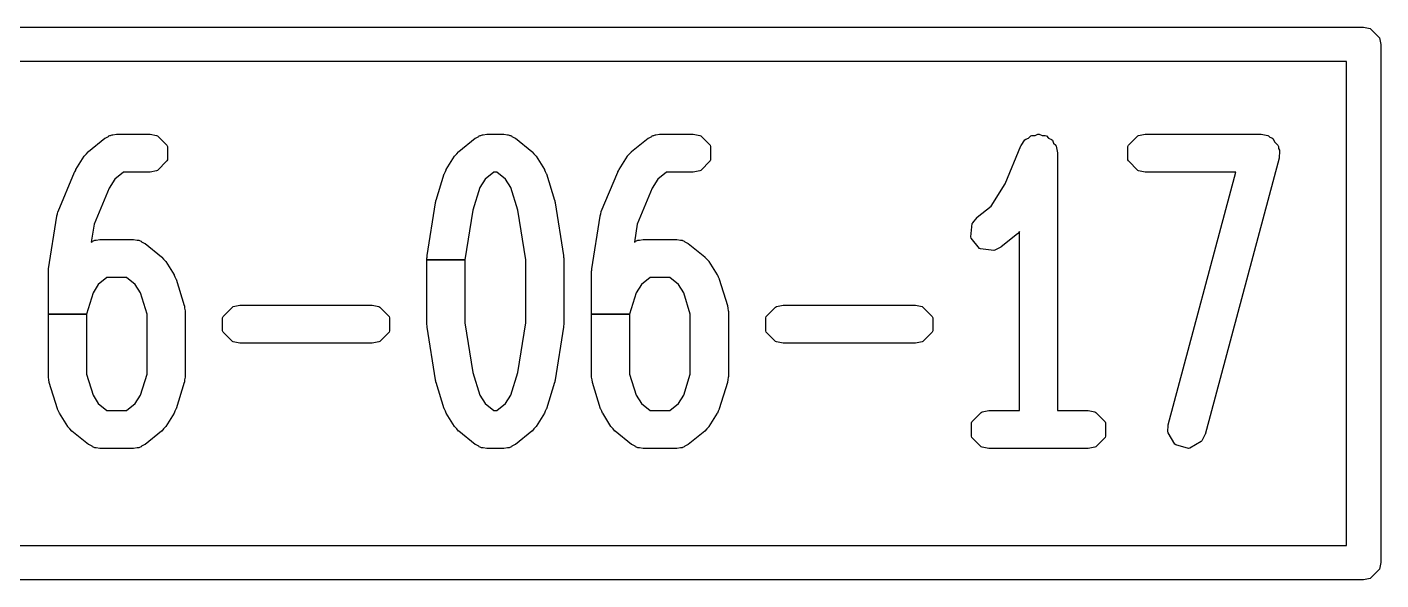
# Model space of a CAD drawing. Header units: millimetres. Extents: x 0 to 98, y 0 to 67.8.
# Drawn here: x 7.133 to 11.05, y 50.95 to 52.55 of the extents above; entities that cross this region are included whole.
import ezdxf

# ---------------------------------------------------------------- set-up
doc = ezdxf.new("R2010")
doc.units = ezdxf.units.MM
doc.layers.add('Edge.Cuts', color=254, linetype='CONTINUOUS', true_color=0xd0d2cd)

msp = doc.modelspace()

# ---------------------------------------------------------------- linework, layer by layer
at = {"layer": 'Edge.Cuts', "linetype": 'CONTINUOUS'}
for p, q in [((3.5, 52.55), (11, 52.55)), ((11, 52.55), (11.019134, 52.546194)), ((11.019134, 52.546194), (11.046194, 52.519134)), ((11.046194, 52.519134), (11.05, 52.5)), ((11.05, 52.5), (11.05, 51)), ((10.95, 52.45), (3.55, 52.45)), ((10.95, 51.05), (10.95, 52.45)), ((7.310879, 52.189958), (7.358498, 52.228053)), ((7.358498, 52.228053), (7.359319, 52.228588)), ((7.359319, 52.228588), (7.368914, 52.233564)), ((7.368914, 52.233564), (7.370187, 52.234836)), ((7.370187, 52.234836), (7.372746, 52.236203)), ((7.372746, 52.236203), (7.37479, 52.23661)), ((7.37479, 52.23661), (7.376639, 52.237568)), ((7.376639, 52.237568), (7.379491, 52.238099)), ((7.379491, 52.238099), (7.381278, 52.237901)), ((7.381278, 52.237901), (7.391881, 52.240009)), ((7.391881, 52.240009), (7.392856, 52.240105)), ((7.392856, 52.240105), (7.488094, 52.240105)), ((7.488094, 52.240105), (7.489069, 52.240009)), ((7.489069, 52.240009), (7.508203, 52.236203)), ((7.508203, 52.236203), (7.510764, 52.234835)), ((7.510764, 52.234835), (7.537824, 52.207775)), ((8.382307, 52.189958), (8.429926, 52.228053)), ((8.429926, 52.228053), (8.430747, 52.228588)), ((8.430747, 52.228588), (8.440342, 52.233564)), ((8.440342, 52.233564), (8.441615, 52.234836)), ((8.441615, 52.234836), (8.444174, 52.236203)), ((8.444174, 52.236203), (8.446218, 52.23661)), ((8.446218, 52.23661), (8.448067, 52.237568)), ((8.448067, 52.237568), (8.450919, 52.238099)), ((8.450919, 52.238099), (8.452706, 52.237901)), ((8.452706, 52.237901), (8.463309, 52.240009)), ((8.463309, 52.240009), (8.464284, 52.240105)), ((8.464284, 52.240105), (8.511903, 52.240105)), ((8.511903, 52.240105), (8.512878, 52.240009)), ((8.512878, 52.240009), (8.52348, 52.237901)), ((8.52348, 52.237901), (8.525269, 52.238099)), ((8.525269, 52.238099), (8.528121, 52.237568)), ((8.528121, 52.237568), (8.52997, 52.23661)), ((8.52997, 52.23661), (8.532012, 52.236203)), ((8.532012, 52.236203), (8.534573, 52.234835)), ((8.534573, 52.234835), (8.535844, 52.233564)), ((8.535844, 52.233564), (8.54544, 52.228588)), ((8.54544, 52.228588), (8.546262, 52.228053)), ((8.546262, 52.228053), (8.593881, 52.189957)), ((8.882307, 52.189958), (8.929926, 52.228053)), ((8.929926, 52.228053), (8.930747, 52.228588)), ((8.930747, 52.228588), (8.940342, 52.233564)), ((8.940342, 52.233564), (8.941615, 52.234836)), ((8.941615, 52.234836), (8.944174, 52.236203)), ((8.944174, 52.236203), (8.946218, 52.23661)), ((8.946218, 52.23661), (8.948067, 52.237568)), ((8.948067, 52.237568), (8.950919, 52.238099)), ((8.950919, 52.238099), (8.952706, 52.237901)), ((8.952706, 52.237901), (8.963309, 52.240009)), ((8.963309, 52.240009), (8.964284, 52.240105)), ((8.964284, 52.240105), (9.059522, 52.240105)), ((9.059522, 52.240105), (9.060497, 52.240009)), ((9.060497, 52.240009), (9.079631, 52.236203)), ((9.079631, 52.236203), (9.082192, 52.234835)), ((9.082192, 52.234835), (9.109252, 52.207775)), ((10.009217, 52.207123), (10.02009, 52.223321)), ((10.02009, 52.223321), (10.022337, 52.225157)), ((10.022337, 52.225157), (10.030561, 52.228545)), ((10.030561, 52.228545), (10.036853, 52.234835)), ((10.036853, 52.234835), (10.040388, 52.236299)), ((10.040388, 52.236299), (10.049396, 52.236299)), ((10.049396, 52.236299), (10.057723, 52.239728)), ((10.057723, 52.239728), (10.06155, 52.23972)), ((10.06155, 52.23972), (10.06976, 52.236299)), ((10.06976, 52.236299), (10.078656, 52.236299)), ((10.078656, 52.236299), (10.082192, 52.234835)), ((10.082192, 52.234835), (10.088562, 52.228465)), ((10.088562, 52.228465), (10.096874, 52.225001)), ((10.096874, 52.225001), (10.099574, 52.22229)), ((10.099574, 52.22229), (10.102959, 52.214068)), ((10.102959, 52.214068), (10.109252, 52.207775)), ((10.319315, 52.207775), (10.346375, 52.234835)), ((10.346375, 52.234835), (10.348936, 52.236203)), ((10.348936, 52.236203), (10.36807, 52.240009)), ((10.36807, 52.240009), (10.369045, 52.240105)), ((10.369045, 52.240105), (10.702378, 52.240105)), ((10.702378, 52.240105), (10.703353, 52.240009)), ((10.703353, 52.240009), (10.722487, 52.236203)), ((10.722487, 52.236203), (10.725048, 52.234835)), ((10.725048, 52.234835), (10.728875, 52.231008)), ((10.728875, 52.231008), (10.734107, 52.229606)), ((10.734107, 52.229606), (10.737143, 52.227276)), ((10.737143, 52.227276), (10.743341, 52.216542)), ((10.743341, 52.216542), (10.752108, 52.207775)), ((7.274787, 52.138065), (7.298598, 52.176161)), ((7.298598, 52.176161), (7.299196, 52.176937)), ((7.299196, 52.176937), (7.304855, 52.182955)), ((7.304855, 52.182955), (7.310177, 52.189274)), ((7.310177, 52.189274), (7.310879, 52.189958)), ((7.537824, 52.207775), (7.539288, 52.204239)), ((7.539288, 52.204239), (7.539288, 52.165971)), ((8.346216, 52.138065), (8.370025, 52.176159)), ((8.370025, 52.176159), (8.370623, 52.176935)), ((8.370623, 52.176935), (8.376279, 52.18295)), ((8.376279, 52.18295), (8.381605, 52.189274)), ((8.381605, 52.189274), (8.382307, 52.189958)), ((8.593881, 52.189957), (8.594582, 52.189273)), ((8.594582, 52.189273), (8.599897, 52.18296)), ((8.599897, 52.18296), (8.605564, 52.176936)), ((8.605564, 52.176936), (8.606162, 52.17616)), ((8.606162, 52.17616), (8.629972, 52.138065)), ((8.846215, 52.138065), (8.870026, 52.176161)), ((8.870026, 52.176161), (8.870624, 52.176937)), ((8.870624, 52.176937), (8.876283, 52.182955)), ((8.876283, 52.182955), (8.881605, 52.189274)), ((8.881605, 52.189274), (8.882307, 52.189958)), ((9.109252, 52.207775), (9.110716, 52.204239)), ((9.110716, 52.204239), (9.110716, 52.165971)), ((9.96287, 52.096144), (10.008753, 52.206259)), ((10.008753, 52.206259), (10.009217, 52.207123)), ((10.109252, 52.207775), (10.11062, 52.205214)), ((10.11062, 52.205214), (10.114426, 52.18608)), ((10.114426, 52.18608), (10.114522, 52.185105)), ((10.114522, 52.185105), (10.114522, 51.440105)), ((10.317851, 52.204239), (10.319315, 52.207775)), ((10.317851, 52.165971), (10.317851, 52.204239)), ((10.755505, 52.170875), (10.54122, 51.370874)), ((10.752108, 52.207775), (10.753572, 52.204239)), ((10.753572, 52.204239), (10.753572, 52.198826)), ((10.753572, 52.198826), (10.75628, 52.194136)), ((10.755664, 52.171842), (10.755505, 52.170875)), ((10.756939, 52.191309), (10.755664, 52.171842)), ((10.75628, 52.194136), (10.756939, 52.191309)), ((7.223039, 52.015783), (7.270658, 52.130069)), ((7.270658, 52.130069), (7.271121, 52.130932)), ((7.271121, 52.130932), (7.273095, 52.133876)), ((7.273095, 52.133876), (7.274352, 52.137188)), ((7.274352, 52.137188), (7.274787, 52.138065)), ((7.412148, 52.130105), (7.38691, 52.109917)), ((7.488094, 52.130105), (7.412148, 52.130105)), ((7.489069, 52.130201), (7.488094, 52.130105)), ((7.508203, 52.134007), (7.489069, 52.130201)), ((7.510764, 52.135375), (7.508203, 52.134007)), ((7.537824, 52.162435), (7.510764, 52.135375)), ((7.539288, 52.165971), (7.537824, 52.162435)), ((8.340742, 52.126223), (8.343637, 52.131533)), ((8.343637, 52.131533), (8.34578, 52.137187)), ((8.34578, 52.137187), (8.346216, 52.138065)), ((8.483576, 52.130105), (8.458339, 52.109917)), ((8.49261, 52.130105), (8.483576, 52.130105)), ((8.517847, 52.109916), (8.49261, 52.130105)), ((8.629972, 52.138065), (8.630408, 52.137187)), ((8.630408, 52.137187), (8.632551, 52.131529)), ((8.632551, 52.131529), (8.635446, 52.126222)), ((8.794467, 52.015783), (8.842086, 52.130069)), ((8.842086, 52.130069), (8.842549, 52.130932)), ((8.842549, 52.130932), (8.844523, 52.133876)), ((8.844523, 52.133876), (8.84578, 52.137188)), ((8.84578, 52.137188), (8.846215, 52.138065)), ((8.983576, 52.130105), (8.958338, 52.109917)), ((9.059522, 52.130105), (8.983576, 52.130105)), ((9.060497, 52.130201), (9.059522, 52.130105)), ((9.079631, 52.134007), (9.060497, 52.130201)), ((9.082192, 52.135375), (9.079631, 52.134007)), ((9.109252, 52.162435), (9.082192, 52.135375)), ((9.110716, 52.165971), (9.109252, 52.162435)), ((10.319315, 52.162435), (10.317851, 52.165971)), ((10.346375, 52.135375), (10.319315, 52.162435)), ((10.348936, 52.134007), (10.346375, 52.135375)), ((10.36807, 52.130201), (10.348936, 52.134007)), ((10.369045, 52.130105), (10.36807, 52.130201)), ((10.630707, 52.130105), (10.369045, 52.130105)), ((10.434966, 51.399336), (10.630707, 52.130105)), ((7.38691, 52.109917), (7.370457, 52.083592)), ((8.31655, 52.049129), (8.34036, 52.12532)), ((8.34036, 52.12532), (8.340742, 52.126223)), ((8.458339, 52.109917), (8.443241, 52.08576)), ((8.532945, 52.08576), (8.517847, 52.109916)), ((8.635446, 52.126222), (8.635828, 52.125319)), ((8.635828, 52.125319), (8.659637, 52.049129)), ((8.958338, 52.109917), (8.941885, 52.083592)), ((9.922609, 52.031726), (9.96287, 52.096144)), ((7.370457, 52.083592), (7.327126, 51.979594)), ((8.443241, 52.08576), (8.422758, 52.020213)), ((8.553427, 52.020216), (8.532945, 52.08576)), ((8.941885, 52.083592), (8.898554, 51.979594)), ((7.221644, 52.009342), (7.222752, 52.014846)), ((7.222752, 52.014846), (7.223039, 52.015783)), ((8.290896, 51.888834), (8.314705, 52.041215)), ((8.314705, 52.041215), (8.31495, 52.042163)), ((8.31495, 52.042163), (8.316019, 52.045082)), ((8.316019, 52.045082), (8.31635, 52.04817)), ((8.31635, 52.04817), (8.31655, 52.049129)), ((8.422758, 52.020213), (8.400237, 51.876071)), ((8.575951, 51.87607), (8.553427, 52.020216)), ((8.659637, 52.049129), (8.659837, 52.048169)), ((8.659837, 52.048169), (8.660166, 52.04508)), ((8.660166, 52.04508), (8.661236, 52.042164)), ((8.661236, 52.042164), (8.661482, 52.041215)), ((8.661482, 52.041215), (8.685292, 51.888834)), ((8.793072, 52.009342), (8.79418, 52.014846)), ((8.79418, 52.014846), (8.794467, 52.015783)), ((9.882306, 51.999482), (9.922609, 52.031726)), ((7.195658, 51.850739), (7.219467, 52.00312)), ((7.219467, 52.00312), (7.219712, 52.004068)), ((7.219712, 52.004068), (7.221644, 52.009342)), ((7.327126, 51.979594), (7.319004, 51.927614)), ((8.767086, 51.850739), (8.790895, 52.00312)), ((8.790895, 52.00312), (8.79114, 52.004068)), ((8.79114, 52.004068), (8.793072, 52.009342)), ((8.898554, 51.979594), (8.890432, 51.927614)), ((9.863672, 51.94317), (9.867898, 51.981205)), ((9.867898, 51.981205), (9.869042, 51.983873)), ((9.869042, 51.983873), (9.881605, 51.998798)), ((9.881605, 51.998798), (9.882306, 51.999482)), ((7.333659, 51.933139), (7.344262, 51.935247)), ((7.344262, 51.935247), (7.345237, 51.935343)), ((7.345237, 51.935343), (7.440475, 51.935343)), ((7.440475, 51.935343), (7.44145, 51.935247)), ((7.44145, 51.935247), (7.452052, 51.933139)), ((8.905087, 51.933139), (8.91569, 51.935247)), ((8.91569, 51.935247), (8.916665, 51.935343)), ((8.916665, 51.935343), (9.011903, 51.935343)), ((9.011903, 51.935343), (9.012878, 51.935247)), ((9.012878, 51.935247), (9.02348, 51.933139)), ((9.864737, 51.939495), (9.863672, 51.94317)), ((9.888642, 51.909613), (9.864737, 51.939495)), ((9.998643, 51.951682), (9.951024, 51.913586)), ((9.999344, 51.952366), (9.998643, 51.951682)), ((10.004522, 51.958518), (9.999344, 51.952366)), ((10.004522, 51.440105), (10.004522, 51.958518)), ((7.319004, 51.927614), (7.321295, 51.928802)), ((7.321295, 51.928802), (7.322568, 51.930074)), ((7.322568, 51.930074), (7.325127, 51.931441)), ((7.325127, 51.931441), (7.327171, 51.931848)), ((7.327171, 51.931848), (7.32902, 51.932806)), ((7.32902, 51.932806), (7.331872, 51.933337)), ((7.331872, 51.933337), (7.333659, 51.933139)), ((7.452052, 51.933139), (7.453841, 51.933337)), ((7.453841, 51.933337), (7.456693, 51.932806)), ((7.456693, 51.932806), (7.458542, 51.931848)), ((7.458542, 51.931848), (7.460584, 51.931441)), ((7.460584, 51.931441), (7.463145, 51.930073)), ((7.463145, 51.930073), (7.464416, 51.928802)), ((7.464416, 51.928802), (7.474012, 51.923826)), ((7.474012, 51.923826), (7.474834, 51.923291)), ((7.474834, 51.923291), (7.522453, 51.885195)), ((8.890432, 51.927614), (8.892723, 51.928802)), ((8.892723, 51.928802), (8.893996, 51.930074)), ((8.893996, 51.930074), (8.896555, 51.931441)), ((8.896555, 51.931441), (8.898599, 51.931848)), ((8.898599, 51.931848), (8.900448, 51.932806)), ((8.900448, 51.932806), (8.9033, 51.933337)), ((8.9033, 51.933337), (8.905087, 51.933139)), ((9.02348, 51.933139), (9.025269, 51.933337)), ((9.025269, 51.933337), (9.028121, 51.932806)), ((9.028121, 51.932806), (9.02997, 51.931848)), ((9.02997, 51.931848), (9.032012, 51.931441)), ((9.032012, 51.931441), (9.034573, 51.930073)), ((9.034573, 51.930073), (9.035844, 51.928802)), ((9.035844, 51.928802), (9.04544, 51.923826)), ((9.04544, 51.923826), (9.046262, 51.923291)), ((9.046262, 51.923291), (9.093881, 51.885195)), ((9.891994, 51.907767), (9.888642, 51.909613)), ((9.930029, 51.903541), (9.891994, 51.907767)), ((9.932883, 51.904071), (9.930029, 51.903541)), ((9.950202, 51.913051), (9.932883, 51.904071)), ((9.951024, 51.913586), (9.950202, 51.913051)), ((7.522453, 51.885195), (7.523154, 51.884511)), ((7.523154, 51.884511), (7.528469, 51.878198)), ((7.528469, 51.878198), (7.534136, 51.872174)), ((7.534136, 51.872174), (7.534734, 51.871398)), ((7.534734, 51.871398), (7.558543, 51.833303)), ((8.290237, 51.880343), (8.290333, 51.881318)), ((8.290237, 51.876071), (8.290237, 51.880343)), ((8.290237, 51.689867), (8.290237, 51.876071)), ((8.290237, 51.876071), (8.400237, 51.876071)), ((8.400237, 51.876071), (8.290237, 51.876071)), ((8.290333, 51.881318), (8.290976, 51.884555)), ((8.29084, 51.887856), (8.290896, 51.888834)), ((8.290976, 51.884555), (8.29084, 51.887856)), ((8.400237, 51.876071), (8.400237, 51.694141)), ((8.575951, 51.694142), (8.575951, 51.87607)), ((8.685348, 51.887854), (8.68521, 51.884556)), ((8.68521, 51.884556), (8.685855, 51.881319)), ((8.685292, 51.888834), (8.685348, 51.887854)), ((8.685855, 51.881319), (8.685951, 51.880343)), ((8.685951, 51.880343), (8.685951, 51.689867)), ((9.093881, 51.885195), (9.094582, 51.884511)), ((9.094582, 51.884511), (9.099897, 51.878198)), ((9.099897, 51.878198), (9.105564, 51.872174)), ((9.105564, 51.872174), (9.106162, 51.871398)), ((9.106162, 51.871398), (9.129971, 51.833303)), ((7.194999, 51.842248), (7.195095, 51.843223)), ((7.194999, 51.719572), (7.194999, 51.842248)), ((7.195095, 51.843223), (7.195738, 51.84646)), ((7.195602, 51.849761), (7.195658, 51.850739)), ((7.195738, 51.84646), (7.195602, 51.849761)), ((7.364529, 51.825343), (7.339291, 51.805155)), ((7.421182, 51.825343), (7.364529, 51.825343)), ((7.446419, 51.805154), (7.421182, 51.825343)), ((7.558543, 51.833303), (7.558979, 51.832424)), ((7.558979, 51.832424), (7.561119, 51.826773)), ((7.561119, 51.826773), (7.564017, 51.821461)), ((7.564017, 51.821461), (7.564399, 51.820558)), ((7.564399, 51.820558), (7.588209, 51.744367)), ((8.766427, 51.842248), (8.766523, 51.843223)), ((8.766427, 51.719572), (8.766427, 51.842248)), ((8.766523, 51.843223), (8.767166, 51.84646)), ((8.76703, 51.849761), (8.767086, 51.850739)), ((8.767166, 51.84646), (8.76703, 51.849761)), ((8.935957, 51.825343), (8.910719, 51.805155)), ((8.99261, 51.825343), (8.935957, 51.825343)), ((9.017847, 51.805154), (8.99261, 51.825343)), ((9.129971, 51.833303), (9.130407, 51.832424)), ((9.130407, 51.832424), (9.132547, 51.826773)), ((9.132547, 51.826773), (9.135445, 51.821461)), ((9.135445, 51.821461), (9.135827, 51.820558)), ((9.135827, 51.820558), (9.159637, 51.744367)), ((7.324193, 51.780998), (7.304999, 51.719572)), ((7.339291, 51.805155), (7.324193, 51.780998)), ((7.461515, 51.781), (7.446419, 51.805154)), ((7.480713, 51.719571), (7.461515, 51.781)), ((8.895621, 51.780998), (8.876427, 51.719572)), ((8.910719, 51.805155), (8.895621, 51.780998)), ((9.032943, 51.781), (9.017847, 51.805154)), ((9.052141, 51.719571), (9.032943, 51.781)), ((7.588209, 51.744367), (7.588409, 51.743408)), ((7.588409, 51.743408), (7.589188, 51.736119)), ((7.700268, 51.712537), (7.727328, 51.739597)), ((7.727328, 51.739597), (7.729889, 51.740965)), ((7.729889, 51.740965), (7.749023, 51.744771)), ((7.749023, 51.744771), (7.749998, 51.744867)), ((7.749998, 51.744867), (8.130951, 51.744867)), ((8.130951, 51.744867), (8.131926, 51.744771)), ((8.131926, 51.744771), (8.15106, 51.740965)), ((8.15106, 51.740965), (8.153621, 51.739597)), ((8.153621, 51.739597), (8.180681, 51.712537)), ((9.159637, 51.744367), (9.159837, 51.743408)), ((9.159837, 51.743408), (9.160616, 51.736119)), ((9.271696, 51.712537), (9.298756, 51.739597)), ((9.298756, 51.739597), (9.301317, 51.740965)), ((9.301317, 51.740965), (9.320451, 51.744771)), ((9.320451, 51.744771), (9.321426, 51.744867)), ((9.321426, 51.744867), (9.702379, 51.744867)), ((9.702379, 51.744867), (9.703354, 51.744771)), ((9.703354, 51.744771), (9.722488, 51.740965)), ((9.722488, 51.740965), (9.725049, 51.739597)), ((9.725049, 51.739597), (9.752109, 51.712537)), ((7.194999, 51.537486), (7.194999, 51.719572)), ((7.194999, 51.719572), (7.304999, 51.719572)), ((7.304999, 51.719572), (7.194999, 51.719572)), ((7.304999, 51.719572), (7.304999, 51.545879)), ((7.480713, 51.545879), (7.480713, 51.719571)), ((7.589188, 51.736119), (7.590617, 51.728938)), ((7.590617, 51.728938), (7.590713, 51.727962)), ((7.590713, 51.727962), (7.590713, 51.537486)), ((7.698804, 51.709001), (7.700268, 51.712537)), ((7.698804, 51.670733), (7.698804, 51.709001)), ((8.180681, 51.712537), (8.182145, 51.709001)), ((8.182145, 51.709001), (8.182145, 51.670733)), ((8.766427, 51.537486), (8.766427, 51.719572)), ((8.766427, 51.719572), (8.876427, 51.719572)), ((8.876427, 51.719572), (8.766427, 51.719572)), ((8.876427, 51.719572), (8.876427, 51.545879)), ((9.052141, 51.545879), (9.052141, 51.719571)), ((9.160616, 51.736119), (9.162045, 51.728938)), ((9.162045, 51.728938), (9.162141, 51.727962)), ((9.162141, 51.727962), (9.162141, 51.537486)), ((9.270232, 51.709001), (9.271696, 51.712537)), ((9.270232, 51.670733), (9.270232, 51.709001)), ((9.752109, 51.712537), (9.753573, 51.709001)), ((9.753573, 51.709001), (9.753573, 51.670733)), ((7.700268, 51.667197), (7.698804, 51.670733)), ((7.727328, 51.640137), (7.700268, 51.667197)), ((8.180681, 51.667197), (8.153621, 51.640137)), ((8.182145, 51.670733), (8.180681, 51.667197)), ((8.290333, 51.688892), (8.290237, 51.689867)), ((8.290976, 51.685657), (8.290333, 51.688892)), ((8.29084, 51.682354), (8.290976, 51.685657)), ((8.290896, 51.681376), (8.29084, 51.682354)), ((8.314705, 51.528995), (8.290896, 51.681376)), ((8.400237, 51.694141), (8.422758, 51.549999)), ((8.553427, 51.549996), (8.575951, 51.694142)), ((8.685292, 51.681376), (8.661482, 51.528995)), ((8.685855, 51.688891), (8.68521, 51.685656)), ((8.68521, 51.685656), (8.685348, 51.682356)), ((8.685348, 51.682356), (8.685292, 51.681376)), ((8.685951, 51.689867), (8.685855, 51.688891)), ((9.271696, 51.667197), (9.270232, 51.670733)), ((9.298756, 51.640137), (9.271696, 51.667197)), ((9.752109, 51.667197), (9.725049, 51.640137)), ((9.753573, 51.670733), (9.752109, 51.667197)), ((7.729889, 51.638769), (7.727328, 51.640137)), ((7.749023, 51.634963), (7.729889, 51.638769)), ((7.749998, 51.634867), (7.749023, 51.634963)), ((8.130951, 51.634867), (7.749998, 51.634867)), ((8.131926, 51.634963), (8.130951, 51.634867)), ((8.15106, 51.638769), (8.131926, 51.634963)), ((8.153621, 51.640137), (8.15106, 51.638769)), ((9.301317, 51.638769), (9.298756, 51.640137)), ((9.320451, 51.634963), (9.301317, 51.638769)), ((9.321426, 51.634867), (9.320451, 51.634963)), ((9.702379, 51.634867), (9.321426, 51.634867)), ((9.703354, 51.634963), (9.702379, 51.634867)), ((9.722488, 51.638769), (9.703354, 51.634963)), ((9.725049, 51.640137), (9.722488, 51.638769)), ((7.304999, 51.545879), (7.324193, 51.484453)), ((7.461515, 51.48445), (7.480713, 51.545879)), ((8.422758, 51.549999), (8.443242, 51.48445)), ((8.532945, 51.484453), (8.553427, 51.549996)), ((8.876427, 51.545879), (8.895621, 51.484453)), ((9.032943, 51.48445), (9.052141, 51.545879)), ((7.195095, 51.536511), (7.194999, 51.537486)), ((7.196523, 51.529329), (7.195095, 51.536511)), ((7.197303, 51.52204), (7.196523, 51.529329)), ((7.197503, 51.521081), (7.197303, 51.52204)), ((7.221312, 51.444892), (7.197503, 51.521081)), ((7.588209, 51.521081), (7.564399, 51.444891)), ((7.588409, 51.522041), (7.588209, 51.521081)), ((7.589188, 51.52933), (7.588409, 51.522041)), ((7.590617, 51.53651), (7.589188, 51.52933)), ((7.590713, 51.537486), (7.590617, 51.53651)), ((8.31495, 51.528046), (8.314705, 51.528995)), ((8.316019, 51.525129), (8.31495, 51.528046)), ((8.31635, 51.52204), (8.316019, 51.525129)), ((8.31655, 51.521081), (8.31635, 51.52204)), ((8.34036, 51.444891), (8.31655, 51.521081)), ((8.659637, 51.521081), (8.635828, 51.444891)), ((8.659837, 51.522041), (8.659637, 51.521081)), ((8.660166, 51.525131), (8.659837, 51.522041)), ((8.661236, 51.528045), (8.660166, 51.525131)), ((8.661482, 51.528995), (8.661236, 51.528045)), ((8.766523, 51.536511), (8.766427, 51.537486)), ((8.767951, 51.529329), (8.766523, 51.536511)), ((8.768731, 51.52204), (8.767951, 51.529329)), ((8.768931, 51.521081), (8.768731, 51.52204)), ((8.79274, 51.444892), (8.768931, 51.521081)), ((9.159637, 51.521081), (9.135827, 51.444891)), ((9.159837, 51.522041), (9.159637, 51.521081)), ((9.160616, 51.52933), (9.159837, 51.522041)), ((9.162045, 51.53651), (9.160616, 51.52933)), ((9.162141, 51.537486), (9.162045, 51.53651)), ((7.324193, 51.484453), (7.339291, 51.460297)), ((7.44642, 51.460298), (7.461515, 51.48445)), ((8.443242, 51.48445), (8.458337, 51.460298)), ((8.517848, 51.460298), (8.532945, 51.484453)), ((8.895621, 51.484453), (8.910719, 51.460297)), ((9.017848, 51.460298), (9.032943, 51.48445)), ((7.221694, 51.44399), (7.221312, 51.444892)), ((7.224589, 51.43868), (7.221694, 51.44399)), ((7.226733, 51.433024), (7.224589, 51.43868)), ((7.227168, 51.432146), (7.226733, 51.433024)), ((7.250978, 51.39405), (7.227168, 51.432146)), ((7.339291, 51.460297), (7.36453, 51.440105)), ((7.36453, 51.440105), (7.421181, 51.440105)), ((7.421181, 51.440105), (7.44642, 51.460298)), ((7.558543, 51.432147), (7.534734, 51.394051)), ((7.558979, 51.433026), (7.558543, 51.432147)), ((7.561119, 51.438676), (7.558979, 51.433026)), ((7.564017, 51.443988), (7.561119, 51.438676)), ((7.564399, 51.444891), (7.564017, 51.443988)), ((8.340742, 51.443988), (8.34036, 51.444891)), ((8.34364, 51.438673), (8.340742, 51.443988)), ((8.345781, 51.433025), (8.34364, 51.438673)), ((8.346216, 51.432147), (8.345781, 51.433025)), ((8.370025, 51.394051), (8.346216, 51.432147)), ((8.458337, 51.460298), (8.483577, 51.440105)), ((8.483577, 51.440105), (8.492609, 51.440105)), ((8.492609, 51.440105), (8.517848, 51.460298)), ((8.629972, 51.432146), (8.606162, 51.39405)), ((8.630408, 51.433024), (8.629972, 51.432146)), ((8.632554, 51.438689), (8.630408, 51.433024)), ((8.635445, 51.443988), (8.632554, 51.438689)), ((8.635828, 51.444891), (8.635445, 51.443988)), ((8.793122, 51.44399), (8.79274, 51.444892)), ((8.796017, 51.43868), (8.793122, 51.44399)), ((8.798161, 51.433024), (8.796017, 51.43868)), ((8.798596, 51.432146), (8.798161, 51.433024)), ((8.822406, 51.39405), (8.798596, 51.432146)), ((8.910719, 51.460297), (8.935958, 51.440105)), ((8.935958, 51.440105), (8.992609, 51.440105)), ((8.992609, 51.440105), (9.017848, 51.460298)), ((9.129971, 51.432147), (9.106162, 51.394051)), ((9.130407, 51.433026), (9.129971, 51.432147)), ((9.132547, 51.438676), (9.130407, 51.433026)), ((9.135445, 51.443988), (9.132547, 51.438676)), ((9.135827, 51.444891), (9.135445, 51.443988)), ((9.866935, 51.407775), (9.893995, 51.434835)), ((9.893995, 51.434835), (9.896556, 51.436203)), ((9.896556, 51.436203), (9.91569, 51.440009)), ((9.91569, 51.440009), (9.916665, 51.440105)), ((9.916665, 51.440105), (10.004522, 51.440105)), ((10.114522, 51.440105), (10.202379, 51.440105)), ((10.202379, 51.440105), (10.203354, 51.440009)), ((10.203354, 51.440009), (10.222488, 51.436203)), ((10.222488, 51.436203), (10.225049, 51.434835)), ((10.225049, 51.434835), (10.252109, 51.407775)), ((7.251576, 51.393274), (7.250978, 51.39405)), ((7.257236, 51.387257), (7.251576, 51.393274)), ((7.262558, 51.380936), (7.257236, 51.387257)), ((7.528481, 51.387267), (7.523154, 51.380937)), ((7.534135, 51.393275), (7.528481, 51.387267)), ((7.534734, 51.394051), (7.534135, 51.393275)), ((8.370623, 51.393275), (8.370025, 51.394051)), ((8.376279, 51.387262), (8.370623, 51.393275)), ((8.381605, 51.380936), (8.376279, 51.387262)), ((8.5999, 51.387257), (8.594582, 51.380937)), ((8.605563, 51.393273), (8.5999, 51.387257)), ((8.606162, 51.39405), (8.605563, 51.393273)), ((8.823004, 51.393274), (8.822406, 51.39405)), ((8.828664, 51.387257), (8.823004, 51.393274)), ((8.833986, 51.380936), (8.828664, 51.387257)), ((9.099909, 51.387267), (9.094582, 51.380937)), ((9.105563, 51.393275), (9.099909, 51.387267)), ((9.106162, 51.394051), (9.105563, 51.393275)), ((9.865471, 51.404239), (9.866935, 51.407775)), ((9.865471, 51.365971), (9.865471, 51.404239)), ((10.252109, 51.407775), (10.253573, 51.404239)), ((10.253573, 51.404239), (10.253573, 51.365971)), ((10.433532, 51.378902), (10.434807, 51.398369)), ((10.434807, 51.398369), (10.434966, 51.399336)), ((7.26326, 51.380252), (7.262558, 51.380936)), ((7.310879, 51.342157), (7.26326, 51.380252)), ((7.522453, 51.380253), (7.474834, 51.342157)), ((7.523154, 51.380937), (7.522453, 51.380253)), ((8.382307, 51.380252), (8.381605, 51.380936)), ((8.429926, 51.342157), (8.382307, 51.380252)), ((8.593881, 51.380253), (8.546262, 51.342157)), ((8.594582, 51.380937), (8.593881, 51.380253)), ((8.834688, 51.380252), (8.833986, 51.380936)), ((8.882307, 51.342157), (8.834688, 51.380252)), ((9.093881, 51.380253), (9.046262, 51.342157)), ((9.094582, 51.380937), (9.093881, 51.380253)), ((9.866935, 51.362435), (9.865471, 51.365971)), ((9.893995, 51.335375), (9.866935, 51.362435)), ((10.252109, 51.362435), (10.225049, 51.335375)), ((10.253573, 51.365971), (10.252109, 51.362435)), ((10.434191, 51.376075), (10.433532, 51.378902)), ((10.453329, 51.342935), (10.434191, 51.376075)), ((10.530263, 51.350341), (10.497123, 51.331203)), ((10.532248, 51.35246), (10.530263, 51.350341)), ((10.540875, 51.369957), (10.532248, 51.35246)), ((10.54122, 51.370874), (10.540875, 51.369957)), ((7.311701, 51.341622), (7.310879, 51.342157)), ((7.321293, 51.336649), (7.311701, 51.341622)), ((7.322567, 51.335375), (7.321293, 51.336649)), ((7.325129, 51.334007), (7.322567, 51.335375)), ((7.327171, 51.333602), (7.325129, 51.334007)), ((7.329019, 51.332643), (7.327171, 51.333602)), ((7.331874, 51.332112), (7.329019, 51.332643)), ((7.333657, 51.332311), (7.331874, 51.332112)), ((7.344262, 51.330201), (7.333657, 51.332311)), ((7.345237, 51.330105), (7.344262, 51.330201)), ((7.440475, 51.330105), (7.345237, 51.330105)), ((7.441451, 51.330201), (7.440475, 51.330105)), ((7.452054, 51.332311), (7.441451, 51.330201)), ((7.453839, 51.332112), (7.452054, 51.332311)), ((7.456694, 51.332643), (7.453839, 51.332112)), ((7.458541, 51.333602), (7.456694, 51.332643)), ((7.460583, 51.334007), (7.458541, 51.333602)), ((7.463146, 51.335376), (7.460583, 51.334007)), ((7.464418, 51.336649), (7.463146, 51.335376)), ((7.474011, 51.341622), (7.464418, 51.336649)), ((7.474834, 51.342157), (7.474011, 51.341622)), ((8.430748, 51.341622), (8.429926, 51.342157)), ((8.44034, 51.336649), (8.430748, 51.341622)), ((8.441614, 51.335375), (8.44034, 51.336649)), ((8.444176, 51.334007), (8.441614, 51.335375)), ((8.446218, 51.333602), (8.444176, 51.334007)), ((8.448066, 51.332643), (8.446218, 51.333602)), ((8.450921, 51.332112), (8.448066, 51.332643)), ((8.452704, 51.332311), (8.450921, 51.332112)), ((8.463309, 51.330201), (8.452704, 51.332311)), ((8.464284, 51.330105), (8.463309, 51.330201)), ((8.511903, 51.330105), (8.464284, 51.330105)), ((8.512879, 51.330201), (8.511903, 51.330105)), ((8.523482, 51.332311), (8.512879, 51.330201)), ((8.525267, 51.332112), (8.523482, 51.332311)), ((8.528122, 51.332643), (8.525267, 51.332112)), ((8.529969, 51.333602), (8.528122, 51.332643)), ((8.532011, 51.334007), (8.529969, 51.333602)), ((8.534574, 51.335376), (8.532011, 51.334007)), ((8.535846, 51.336649), (8.534574, 51.335376)), ((8.545439, 51.341622), (8.535846, 51.336649)), ((8.546262, 51.342157), (8.545439, 51.341622)), ((8.883129, 51.341622), (8.882307, 51.342157)), ((8.892721, 51.336649), (8.883129, 51.341622)), ((8.893995, 51.335375), (8.892721, 51.336649)), ((8.896557, 51.334007), (8.893995, 51.335375)), ((8.898599, 51.333602), (8.896557, 51.334007)), ((8.900447, 51.332643), (8.898599, 51.333602)), ((8.903302, 51.332112), (8.900447, 51.332643)), ((8.905085, 51.332311), (8.903302, 51.332112)), ((8.91569, 51.330201), (8.905085, 51.332311)), ((8.916665, 51.330105), (8.91569, 51.330201)), ((9.011903, 51.330105), (8.916665, 51.330105)), ((9.012879, 51.330201), (9.011903, 51.330105)), ((9.023482, 51.332311), (9.012879, 51.330201)), ((9.025267, 51.332112), (9.023482, 51.332311)), ((9.028122, 51.332643), (9.025267, 51.332112)), ((9.029969, 51.333602), (9.028122, 51.332643)), ((9.032011, 51.334007), (9.029969, 51.333602)), ((9.034574, 51.335376), (9.032011, 51.334007)), ((9.035846, 51.336649), (9.034574, 51.335376)), ((9.045439, 51.341622), (9.035846, 51.336649)), ((9.046262, 51.342157), (9.045439, 51.341622)), ((9.896556, 51.334007), (9.893995, 51.335375)), ((9.91569, 51.330201), (9.896556, 51.334007)), ((9.916665, 51.330105), (9.91569, 51.330201)), ((10.202379, 51.330105), (9.916665, 51.330105)), ((10.203354, 51.330201), (10.202379, 51.330105)), ((10.222488, 51.334007), (10.203354, 51.330201)), ((10.225049, 51.335375), (10.222488, 51.334007)), ((10.456365, 51.340605), (10.453329, 51.342935)), ((10.493329, 51.330703), (10.456365, 51.340605)), ((10.497123, 51.331203), (10.493329, 51.330703)), ((3.55, 51.05), (10.95, 51.05)), ((11.05, 51), (11.046194, 50.980866)), ((11.046194, 50.980866), (11.019134, 50.953806)), ((11, 50.95), (3.5, 50.95)), ((11.019134, 50.953806), (11, 50.95))]:
    msp.add_line(p, q, dxfattribs=at)

doc.saveas('drawing.dxf')
